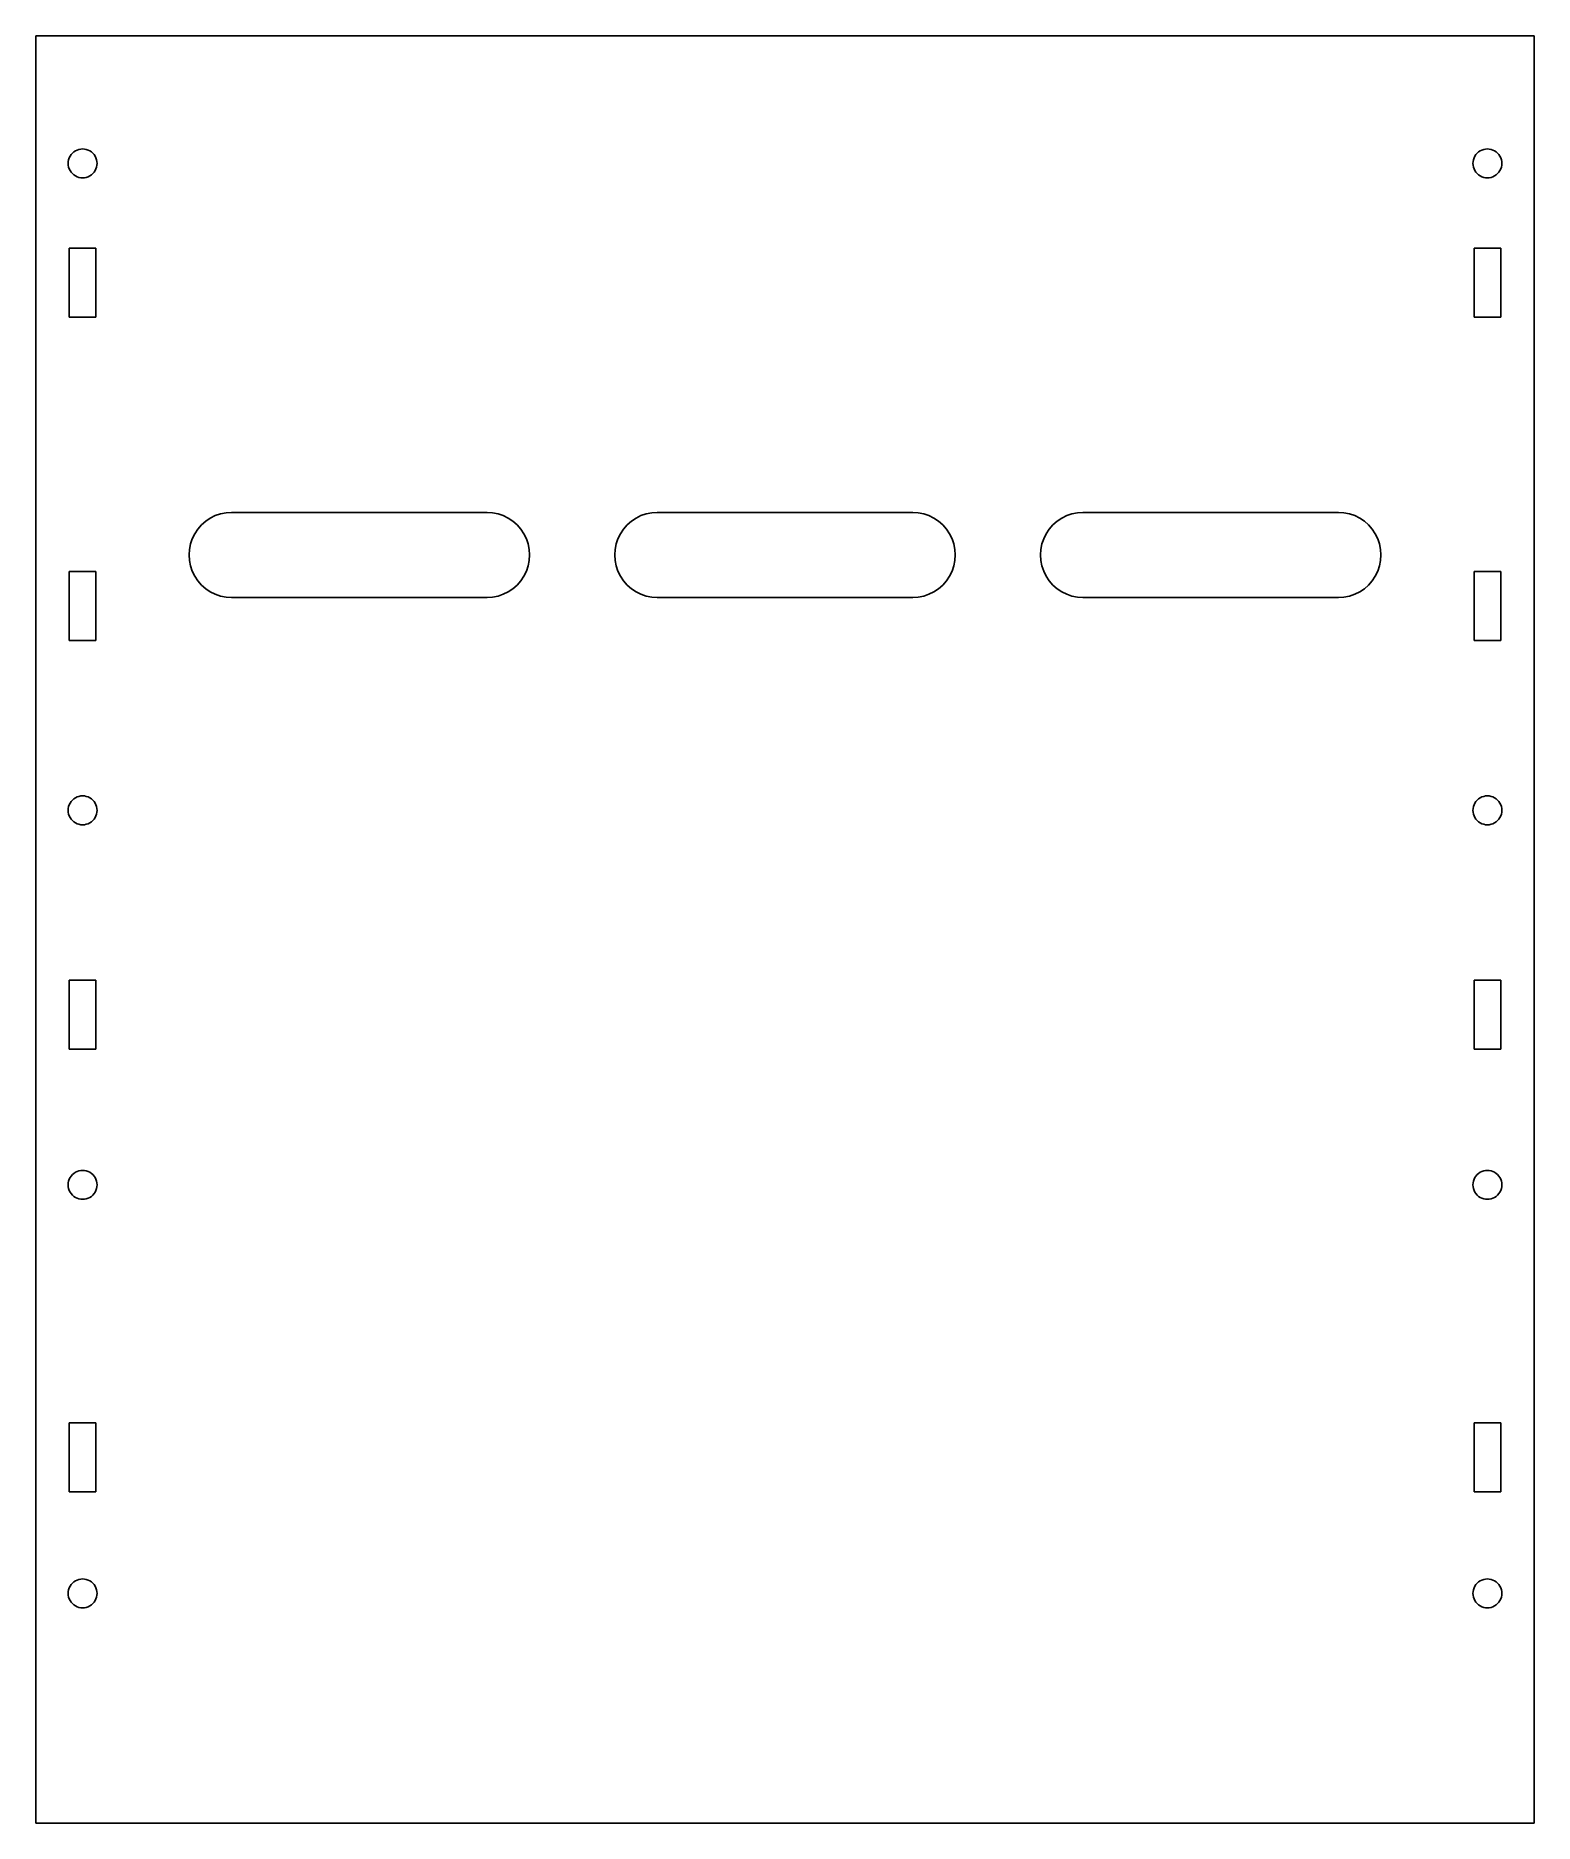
# Model space of a CAD drawing. Header units: metres. Extents: x 0 to 176, y 0 to 210.
import ezdxf

# ---------------------------------------------------------------- set-up
doc = ezdxf.new("R2010")
doc.units = ezdxf.units.M

msp = doc.modelspace()

# ---------------------------------------------------------------- linework, layer by layer
for p, q in [((176, 210), (0, 210)), ((0, 210), (0, 0)), ((176, 0), (176, 210)), ((3.81453, 195.222), (3.85793, 195.44)), ((3.85793, 195.44), (3.9294, 195.651)), ((3.9294, 195.651), (4.02776, 195.85)), ((4.02776, 195.85), (4.15129, 196.035)), ((4.15129, 196.035), (4.29791, 196.202)), ((4.29791, 196.202), (4.4651, 196.349)), ((4.4651, 196.349), (4.64999, 196.472)), ((4.64999, 196.472), (4.84943, 196.571)), ((4.84943, 196.571), (5.06, 196.642)), ((5.06, 196.642), (5.27809, 196.685)), ((5.27809, 196.685), (5.5, 196.7)), ((5.5, 196.7), (5.72189, 196.685)), ((5.72189, 196.685), (5.93999, 196.642)), ((5.93999, 196.642), (6.15056, 196.571)), ((6.15056, 196.571), (6.34999, 196.472)), ((6.34999, 196.472), (6.53488, 196.349)), ((6.53488, 196.349), (6.70207, 196.202)), ((6.70207, 196.202), (6.84869, 196.035)), ((6.84869, 196.035), (6.97223, 195.85)), ((6.97223, 195.85), (7.07059, 195.651)), ((7.07059, 195.651), (7.14206, 195.44)), ((7.14206, 195.44), (7.18546, 195.222)), ((168.815, 195.222), (168.858, 195.44)), ((168.858, 195.44), (168.929, 195.651)), ((168.929, 195.651), (169.028, 195.85)), ((169.028, 195.85), (169.151, 196.035)), ((169.151, 196.035), (169.298, 196.202)), ((169.298, 196.202), (169.465, 196.349)), ((169.465, 196.349), (169.65, 196.472)), ((169.65, 196.472), (169.849, 196.571)), ((169.849, 196.571), (170.06, 196.642)), ((170.06, 196.642), (170.278, 196.685)), ((170.278, 196.685), (170.5, 196.7)), ((170.5, 196.7), (170.722, 196.685)), ((170.722, 196.685), (170.94, 196.642)), ((170.94, 196.642), (171.151, 196.571)), ((171.151, 196.571), (171.35, 196.472)), ((171.35, 196.472), (171.535, 196.349)), ((171.535, 196.349), (171.702, 196.202)), ((171.702, 196.202), (171.849, 196.035)), ((171.849, 196.035), (171.972, 195.85)), ((171.972, 195.85), (172.071, 195.651)), ((172.071, 195.651), (172.142, 195.44)), ((172.142, 195.44), (172.185, 195.222)), ((3.79999, 195), (3.81453, 195.222)), ((3.81453, 194.778), (3.79999, 195)), ((3.85793, 194.56), (3.81453, 194.778)), ((3.9294, 194.349), (3.85793, 194.56)), ((4.02776, 194.15), (3.9294, 194.349)), ((4.15129, 193.965), (4.02776, 194.15)), ((4.29791, 193.798), (4.15129, 193.965)), ((4.4651, 193.651), (4.29791, 193.798)), ((4.64999, 193.528), (4.4651, 193.651)), ((4.84943, 193.429), (4.64999, 193.528)), ((5.06, 193.358), (4.84943, 193.429)), ((5.27809, 193.315), (5.06, 193.358)), ((5.5, 193.3), (5.27809, 193.315)), ((5.72189, 193.315), (5.5, 193.3)), ((5.93999, 193.358), (5.72189, 193.315)), ((6.15056, 193.429), (5.93999, 193.358)), ((6.34999, 193.528), (6.15056, 193.429)), ((6.53488, 193.651), (6.34999, 193.528)), ((6.70207, 193.798), (6.53488, 193.651)), ((6.84869, 193.965), (6.70207, 193.798)), ((6.97223, 194.15), (6.84869, 193.965)), ((7.07059, 194.349), (6.97223, 194.15)), ((7.14206, 194.56), (7.07059, 194.349)), ((7.18546, 194.778), (7.14206, 194.56)), ((7.18546, 195.222), (7.2, 195)), ((7.2, 195), (7.18546, 194.778)), ((168.8, 195), (168.815, 195.222)), ((168.815, 194.778), (168.8, 195)), ((168.858, 194.56), (168.815, 194.778)), ((168.929, 194.349), (168.858, 194.56)), ((169.028, 194.15), (168.929, 194.349)), ((169.151, 193.965), (169.028, 194.15)), ((169.298, 193.798), (169.151, 193.965)), ((169.465, 193.651), (169.298, 193.798)), ((169.65, 193.528), (169.465, 193.651)), ((169.849, 193.429), (169.65, 193.528)), ((170.06, 193.358), (169.849, 193.429)), ((170.278, 193.315), (170.06, 193.358)), ((170.5, 193.3), (170.278, 193.315)), ((170.722, 193.315), (170.5, 193.3)), ((170.94, 193.358), (170.722, 193.315)), ((171.151, 193.429), (170.94, 193.358)), ((171.35, 193.528), (171.151, 193.429)), ((171.535, 193.651), (171.35, 193.528)), ((171.702, 193.798), (171.535, 193.651)), ((171.849, 193.965), (171.702, 193.798)), ((171.972, 194.15), (171.849, 193.965)), ((172.071, 194.349), (171.972, 194.15)), ((172.142, 194.56), (172.071, 194.349)), ((172.185, 194.778), (172.142, 194.56)), ((172.185, 195.222), (172.2, 195)), ((172.2, 195), (172.185, 194.778)), ((3.93999, 176.94), (3.93999, 185.06)), ((3.93999, 185.06), (7.06, 185.06)), ((7.06, 185.06), (7.06, 176.94)), ((168.94, 176.94), (168.94, 185.06)), ((168.94, 185.06), (172.06, 185.06)), ((172.06, 185.06), (172.06, 176.94)), ((7.06, 176.94), (3.93999, 176.94)), ((172.06, 176.94), (168.94, 176.94)), ((19.9562, 152.967), (20.5, 153.33)), ((20.5, 153.33), (21.0866, 153.619)), ((21.0866, 153.619), (21.7059, 153.83)), ((21.7059, 153.83), (22.3474, 153.957)), ((22.3474, 153.957), (23, 154)), ((23, 154), (53, 154)), ((53, 154), (53.6526, 153.957)), ((53.6526, 153.957), (54.2941, 153.83)), ((54.2941, 153.83), (54.9134, 153.619)), ((54.9134, 153.619), (55.5, 153.33)), ((55.5, 153.33), (56.0438, 152.967)), ((69.9562, 152.967), (70.5, 153.33)), ((70.5, 153.33), (71.0866, 153.619)), ((71.0866, 153.619), (71.7059, 153.83)), ((71.7059, 153.83), (72.3474, 153.957)), ((72.3474, 153.957), (73, 154)), ((73, 154), (103, 154)), ((103, 154), (103.653, 153.957)), ((103.653, 153.957), (104.294, 153.83)), ((104.294, 153.83), (104.913, 153.619)), ((104.913, 153.619), (105.5, 153.33)), ((105.5, 153.33), (106.044, 152.967)), ((119.956, 152.967), (120.5, 153.33)), ((120.5, 153.33), (121.087, 153.619)), ((121.087, 153.619), (121.706, 153.83)), ((121.706, 153.83), (122.347, 153.957)), ((122.347, 153.957), (123, 154)), ((123, 154), (153, 154)), ((153, 154), (153.653, 153.957)), ((153.653, 153.957), (154.294, 153.83)), ((154.294, 153.83), (154.913, 153.619)), ((154.913, 153.619), (155.5, 153.33)), ((155.5, 153.33), (156.044, 152.967)), ((18.3806, 150.913), (18.6699, 151.5)), ((18.6699, 151.5), (19.0332, 152.044)), ((19.0332, 152.044), (19.4645, 152.536)), ((19.4645, 152.536), (19.9562, 152.967)), ((56.0438, 152.967), (56.5355, 152.536)), ((56.5355, 152.536), (56.9668, 152.044)), ((56.9668, 152.044), (57.3301, 151.5)), ((57.3301, 151.5), (57.6194, 150.913)), ((68.3806, 150.913), (68.6699, 151.5)), ((68.6699, 151.5), (69.0332, 152.044)), ((69.0332, 152.044), (69.4645, 152.536)), ((69.4645, 152.536), (69.9562, 152.967)), ((106.044, 152.967), (106.536, 152.536)), ((106.536, 152.536), (106.967, 152.044)), ((106.967, 152.044), (107.33, 151.5)), ((107.33, 151.5), (107.619, 150.913)), ((118.381, 150.913), (118.67, 151.5)), ((118.67, 151.5), (119.033, 152.044)), ((119.033, 152.044), (119.464, 152.536)), ((119.464, 152.536), (119.956, 152.967)), ((156.044, 152.967), (156.536, 152.536)), ((156.536, 152.536), (156.967, 152.044)), ((156.967, 152.044), (157.33, 151.5)), ((157.33, 151.5), (157.619, 150.913)), ((18, 149), (18.0428, 149.653)), ((18.0428, 149.653), (18.1704, 150.294)), ((18.1704, 150.294), (18.3806, 150.913)), ((57.6194, 150.913), (57.8296, 150.294)), ((57.8296, 150.294), (57.9572, 149.653)), ((57.9572, 149.653), (58, 149)), ((68, 149), (68.0428, 149.653)), ((68.0428, 149.653), (68.1704, 150.294)), ((68.1704, 150.294), (68.3806, 150.913)), ((107.619, 150.913), (107.83, 150.294)), ((107.83, 150.294), (107.957, 149.653)), ((107.957, 149.653), (108, 149)), ((118, 149), (118.043, 149.653)), ((118.043, 149.653), (118.17, 150.294)), ((118.17, 150.294), (118.381, 150.913)), ((157.619, 150.913), (157.83, 150.294)), ((157.83, 150.294), (157.957, 149.653)), ((157.957, 149.653), (158, 149)), ((3.93999, 138.94), (3.93999, 147.06)), ((3.93999, 147.06), (7.06, 147.06)), ((7.06, 147.06), (7.06, 138.94)), ((18.0428, 148.347), (18, 149)), ((18.1704, 147.706), (18.0428, 148.347)), ((18.3806, 147.087), (18.1704, 147.706)), ((18.6699, 146.5), (18.3806, 147.087)), ((57.6194, 147.087), (57.3301, 146.5)), ((57.8296, 147.706), (57.6194, 147.087)), ((57.9572, 148.347), (57.8296, 147.706)), ((58, 149), (57.9572, 148.347)), ((68.0428, 148.347), (68, 149)), ((68.1704, 147.706), (68.0428, 148.347)), ((68.3806, 147.087), (68.1704, 147.706)), ((68.6699, 146.5), (68.3806, 147.087)), ((107.619, 147.087), (107.33, 146.5)), ((107.83, 147.706), (107.619, 147.087)), ((107.957, 148.347), (107.83, 147.706)), ((108, 149), (107.957, 148.347)), ((118.043, 148.347), (118, 149)), ((118.17, 147.706), (118.043, 148.347)), ((118.381, 147.087), (118.17, 147.706)), ((118.67, 146.5), (118.381, 147.087)), ((157.619, 147.087), (157.33, 146.5)), ((157.83, 147.706), (157.619, 147.087)), ((157.957, 148.347), (157.83, 147.706)), ((158, 149), (157.957, 148.347)), ((168.94, 138.94), (168.94, 147.06)), ((168.94, 147.06), (172.06, 147.06)), ((172.06, 147.06), (172.06, 138.94)), ((19.0332, 145.956), (18.6699, 146.5)), ((19.4645, 145.464), (19.0332, 145.956)), ((19.9562, 145.033), (19.4645, 145.464)), ((20.5, 144.67), (19.9562, 145.033)), ((56.0438, 145.033), (55.5, 144.67)), ((56.5355, 145.464), (56.0438, 145.033)), ((56.9668, 145.956), (56.5355, 145.464)), ((57.3301, 146.5), (56.9668, 145.956)), ((69.0332, 145.956), (68.6699, 146.5)), ((69.4645, 145.464), (69.0332, 145.956)), ((69.9562, 145.033), (69.4645, 145.464)), ((70.5, 144.67), (69.9562, 145.033)), ((106.044, 145.033), (105.5, 144.67)), ((106.536, 145.464), (106.044, 145.033)), ((106.967, 145.956), (106.536, 145.464)), ((107.33, 146.5), (106.967, 145.956)), ((119.033, 145.956), (118.67, 146.5)), ((119.464, 145.464), (119.033, 145.956)), ((119.956, 145.033), (119.464, 145.464)), ((120.5, 144.67), (119.956, 145.033)), ((156.044, 145.033), (155.5, 144.67)), ((156.536, 145.464), (156.044, 145.033)), ((156.967, 145.956), (156.536, 145.464)), ((157.33, 146.5), (156.967, 145.956)), ((21.0866, 144.381), (20.5, 144.67)), ((21.7059, 144.17), (21.0866, 144.381)), ((22.3474, 144.043), (21.7059, 144.17)), ((23, 144), (22.3474, 144.043)), ((53, 144), (23, 144)), ((53.6526, 144.043), (53, 144)), ((54.2941, 144.17), (53.6526, 144.043)), ((54.9134, 144.381), (54.2941, 144.17)), ((55.5, 144.67), (54.9134, 144.381)), ((71.0866, 144.381), (70.5, 144.67)), ((71.7059, 144.17), (71.0866, 144.381)), ((72.3474, 144.043), (71.7059, 144.17)), ((73, 144), (72.3474, 144.043)), ((103, 144), (73, 144)), ((103.653, 144.043), (103, 144)), ((104.294, 144.17), (103.653, 144.043)), ((104.913, 144.381), (104.294, 144.17)), ((105.5, 144.67), (104.913, 144.381)), ((121.087, 144.381), (120.5, 144.67)), ((121.706, 144.17), (121.087, 144.381)), ((122.347, 144.043), (121.706, 144.17)), ((123, 144), (122.347, 144.043)), ((153, 144), (123, 144)), ((153.653, 144.043), (153, 144)), ((154.294, 144.17), (153.653, 144.043)), ((154.913, 144.381), (154.294, 144.17)), ((155.5, 144.67), (154.913, 144.381)), ((7.06, 138.94), (3.93999, 138.94)), ((172.06, 138.94), (168.94, 138.94)), ((3.9294, 119.651), (4.02776, 119.85)), ((4.02776, 119.85), (4.15129, 120.035)), ((4.15129, 120.035), (4.29791, 120.202)), ((4.29791, 120.202), (4.4651, 120.349)), ((4.4651, 120.349), (4.64999, 120.472)), ((4.64999, 120.472), (4.84943, 120.571)), ((4.84943, 120.571), (5.06, 120.642)), ((5.06, 120.642), (5.27809, 120.685)), ((5.27809, 120.685), (5.5, 120.7)), ((5.5, 120.7), (5.72189, 120.685)), ((5.72189, 120.685), (5.93999, 120.642)), ((5.93999, 120.642), (6.15056, 120.571)), ((6.15056, 120.571), (6.34999, 120.472)), ((6.34999, 120.472), (6.53488, 120.349)), ((6.53488, 120.349), (6.70207, 120.202)), ((6.70207, 120.202), (6.84869, 120.035)), ((6.84869, 120.035), (6.97223, 119.85)), ((6.97223, 119.85), (7.07059, 119.651)), ((168.929, 119.651), (169.028, 119.85)), ((169.028, 119.85), (169.151, 120.035)), ((169.151, 120.035), (169.298, 120.202)), ((169.298, 120.202), (169.465, 120.349)), ((169.465, 120.349), (169.65, 120.472)), ((169.65, 120.472), (169.849, 120.571)), ((169.849, 120.571), (170.06, 120.642)), ((170.06, 120.642), (170.278, 120.685)), ((170.278, 120.685), (170.5, 120.7)), ((170.5, 120.7), (170.722, 120.685)), ((170.722, 120.685), (170.94, 120.642)), ((170.94, 120.642), (171.151, 120.571)), ((171.151, 120.571), (171.35, 120.472)), ((171.35, 120.472), (171.535, 120.349)), ((171.535, 120.349), (171.702, 120.202)), ((171.702, 120.202), (171.849, 120.035)), ((171.849, 120.035), (171.972, 119.85)), ((171.972, 119.85), (172.071, 119.651)), ((3.79999, 119), (3.81453, 119.222)), ((3.81453, 118.778), (3.79999, 119)), ((3.81453, 119.222), (3.85793, 119.44)), ((3.85793, 118.56), (3.81453, 118.778)), ((3.85793, 119.44), (3.9294, 119.651)), ((3.9294, 118.349), (3.85793, 118.56)), ((4.02776, 118.15), (3.9294, 118.349)), ((4.15129, 117.965), (4.02776, 118.15)), ((4.29791, 117.798), (4.15129, 117.965)), ((4.4651, 117.651), (4.29791, 117.798)), ((4.64999, 117.528), (4.4651, 117.651)), ((6.53488, 117.651), (6.34999, 117.528)), ((6.70207, 117.798), (6.53488, 117.651)), ((6.84869, 117.965), (6.70207, 117.798)), ((6.97223, 118.15), (6.84869, 117.965)), ((7.07059, 118.349), (6.97223, 118.15)), ((7.07059, 119.651), (7.14206, 119.44)), ((7.14206, 118.56), (7.07059, 118.349)), ((7.14206, 119.44), (7.18546, 119.222)), ((7.18546, 118.778), (7.14206, 118.56)), ((7.18546, 119.222), (7.2, 119)), ((7.2, 119), (7.18546, 118.778)), ((168.8, 119), (168.815, 119.222)), ((168.815, 118.778), (168.8, 119)), ((168.815, 119.222), (168.858, 119.44)), ((168.858, 118.56), (168.815, 118.778)), ((168.858, 119.44), (168.929, 119.651)), ((168.929, 118.349), (168.858, 118.56)), ((169.028, 118.15), (168.929, 118.349)), ((169.151, 117.965), (169.028, 118.15)), ((169.298, 117.798), (169.151, 117.965)), ((169.465, 117.651), (169.298, 117.798)), ((169.65, 117.528), (169.465, 117.651)), ((171.535, 117.651), (171.35, 117.528)), ((171.702, 117.798), (171.535, 117.651)), ((171.849, 117.965), (171.702, 117.798)), ((171.972, 118.15), (171.849, 117.965)), ((172.071, 118.349), (171.972, 118.15)), ((172.071, 119.651), (172.142, 119.44)), ((172.142, 118.56), (172.071, 118.349)), ((172.142, 119.44), (172.185, 119.222)), ((172.185, 118.778), (172.142, 118.56)), ((172.185, 119.222), (172.2, 119)), ((172.2, 119), (172.185, 118.778)), ((4.84943, 117.429), (4.64999, 117.528)), ((5.06, 117.358), (4.84943, 117.429)), ((5.27809, 117.315), (5.06, 117.358)), ((5.5, 117.3), (5.27809, 117.315)), ((5.72189, 117.315), (5.5, 117.3)), ((5.93999, 117.358), (5.72189, 117.315)), ((6.15056, 117.429), (5.93999, 117.358)), ((6.34999, 117.528), (6.15056, 117.429)), ((169.849, 117.429), (169.65, 117.528)), ((170.06, 117.358), (169.849, 117.429)), ((170.278, 117.315), (170.06, 117.358)), ((170.5, 117.3), (170.278, 117.315)), ((170.722, 117.315), (170.5, 117.3)), ((170.94, 117.358), (170.722, 117.315)), ((171.151, 117.429), (170.94, 117.358)), ((171.35, 117.528), (171.151, 117.429)), ((3.93999, 90.94), (3.93999, 99.06)), ((3.93999, 99.06), (7.06, 99.06)), ((7.06, 99.06), (7.06, 90.94)), ((168.94, 90.94), (168.94, 99.06)), ((168.94, 99.06), (172.06, 99.06)), ((172.06, 99.06), (172.06, 90.94)), ((7.06, 90.94), (3.93999, 90.94)), ((172.06, 90.94), (168.94, 90.94)), ((3.85793, 75.44), (3.9294, 75.6506)), ((3.9294, 75.6506), (4.02776, 75.85)), ((4.02776, 75.85), (4.15129, 76.0349)), ((4.15129, 76.0349), (4.29791, 76.2021)), ((4.29791, 76.2021), (4.4651, 76.3487)), ((4.4651, 76.3487), (4.64999, 76.4722)), ((4.64999, 76.4722), (4.84943, 76.5706)), ((4.84943, 76.5706), (5.06, 76.6421)), ((5.06, 76.6421), (5.27809, 76.6855)), ((5.27809, 76.6855), (5.5, 76.7)), ((5.5, 76.7), (5.72189, 76.6855)), ((5.72189, 76.6855), (5.93999, 76.6421)), ((5.93999, 76.6421), (6.15056, 76.5706)), ((6.15056, 76.5706), (6.34999, 76.4722)), ((6.34999, 76.4722), (6.53488, 76.3487)), ((6.53488, 76.3487), (6.70207, 76.2021)), ((6.70207, 76.2021), (6.84869, 76.0349)), ((6.84869, 76.0349), (6.97223, 75.85)), ((6.97223, 75.85), (7.07059, 75.6506)), ((7.07059, 75.6506), (7.14206, 75.44)), ((168.858, 75.44), (168.929, 75.6506)), ((168.929, 75.6506), (169.028, 75.85)), ((169.028, 75.85), (169.151, 76.0349)), ((169.151, 76.0349), (169.298, 76.2021)), ((169.298, 76.2021), (169.465, 76.3487)), ((169.465, 76.3487), (169.65, 76.4722)), ((169.65, 76.4722), (169.849, 76.5706)), ((169.849, 76.5706), (170.06, 76.6421)), ((170.06, 76.6421), (170.278, 76.6855)), ((170.278, 76.6855), (170.5, 76.7)), ((170.5, 76.7), (170.722, 76.6855)), ((170.722, 76.6855), (170.94, 76.6421)), ((170.94, 76.6421), (171.151, 76.5706)), ((171.151, 76.5706), (171.35, 76.4722)), ((171.35, 76.4722), (171.535, 76.3487)), ((171.535, 76.3487), (171.702, 76.2021)), ((171.702, 76.2021), (171.849, 76.0349)), ((171.849, 76.0349), (171.972, 75.85)), ((171.972, 75.85), (172.071, 75.6506)), ((172.071, 75.6506), (172.142, 75.44)), ((3.79999, 75), (3.81453, 75.2219)), ((3.81453, 74.7781), (3.79999, 75)), ((3.81453, 75.2219), (3.85793, 75.44)), ((3.85793, 74.56), (3.81453, 74.7781)), ((3.9294, 74.3494), (3.85793, 74.56)), ((4.02776, 74.15), (3.9294, 74.3494)), ((4.15129, 73.9651), (4.02776, 74.15)), ((4.29791, 73.7979), (4.15129, 73.9651)), ((4.4651, 73.6513), (4.29791, 73.7979)), ((4.64999, 73.5278), (4.4651, 73.6513)), ((4.84943, 73.4294), (4.64999, 73.5278)), ((6.34999, 73.5278), (6.15056, 73.4294)), ((6.53488, 73.6513), (6.34999, 73.5278)), ((6.70207, 73.7979), (6.53488, 73.6513)), ((6.84869, 73.9651), (6.70207, 73.7979)), ((6.97223, 74.15), (6.84869, 73.9651)), ((7.07059, 74.3494), (6.97223, 74.15)), ((7.14206, 74.56), (7.07059, 74.3494)), ((7.14206, 75.44), (7.18546, 75.2219)), ((7.18546, 74.7781), (7.14206, 74.56)), ((7.18546, 75.2219), (7.2, 75)), ((7.2, 75), (7.18546, 74.7781)), ((168.8, 75), (168.815, 75.2219)), ((168.815, 74.7781), (168.8, 75)), ((168.815, 75.2219), (168.858, 75.44)), ((168.858, 74.56), (168.815, 74.7781)), ((168.929, 74.3494), (168.858, 74.56)), ((169.028, 74.15), (168.929, 74.3494)), ((169.151, 73.9651), (169.028, 74.15)), ((169.298, 73.7979), (169.151, 73.9651)), ((169.465, 73.6513), (169.298, 73.7979)), ((169.65, 73.5278), (169.465, 73.6513)), ((169.849, 73.4294), (169.65, 73.5278)), ((171.35, 73.5278), (171.151, 73.4294)), ((171.535, 73.6513), (171.35, 73.5278)), ((171.702, 73.7979), (171.535, 73.6513)), ((171.849, 73.9651), (171.702, 73.7979)), ((171.972, 74.15), (171.849, 73.9651)), ((172.071, 74.3494), (171.972, 74.15)), ((172.142, 74.56), (172.071, 74.3494)), ((172.142, 75.44), (172.185, 75.2219)), ((172.185, 74.7781), (172.142, 74.56)), ((172.185, 75.2219), (172.2, 75)), ((172.2, 75), (172.185, 74.7781)), ((5.06, 73.3579), (4.84943, 73.4294)), ((5.27809, 73.3145), (5.06, 73.3579)), ((5.5, 73.3), (5.27809, 73.3145)), ((5.72189, 73.3145), (5.5, 73.3)), ((5.93999, 73.3579), (5.72189, 73.3145)), ((6.15056, 73.4294), (5.93999, 73.3579)), ((170.06, 73.3579), (169.849, 73.4294)), ((170.278, 73.3145), (170.06, 73.3579)), ((170.5, 73.3), (170.278, 73.3145)), ((170.722, 73.3145), (170.5, 73.3)), ((170.94, 73.3579), (170.722, 73.3145)), ((171.151, 73.4294), (170.94, 73.3579)), ((3.93999, 38.94), (3.93999, 47.06)), ((3.93999, 47.06), (7.06, 47.06)), ((7.06, 47.06), (7.06, 38.94)), ((168.94, 38.94), (168.94, 47.06)), ((168.94, 47.06), (172.06, 47.06)), ((172.06, 47.06), (172.06, 38.94)), ((7.06, 38.94), (3.93999, 38.94)), ((172.06, 38.94), (168.94, 38.94)), ((3.81453, 27.2219), (3.85793, 27.44)), ((3.85793, 27.44), (3.9294, 27.6506)), ((3.9294, 27.6506), (4.02776, 27.85)), ((4.02776, 27.85), (4.15129, 28.0349)), ((4.15129, 28.0349), (4.29791, 28.2021)), ((4.29791, 28.2021), (4.4651, 28.3487)), ((4.4651, 28.3487), (4.64999, 28.4722)), ((4.64999, 28.4722), (4.84943, 28.5706)), ((4.84943, 28.5706), (5.06, 28.6421)), ((5.06, 28.6421), (5.27809, 28.6855)), ((5.27809, 28.6855), (5.5, 28.7)), ((5.5, 28.7), (5.72189, 28.6855)), ((5.72189, 28.6855), (5.93999, 28.6421)), ((5.93999, 28.6421), (6.15056, 28.5706)), ((6.15056, 28.5706), (6.34999, 28.4722)), ((6.34999, 28.4722), (6.53488, 28.3487)), ((6.53488, 28.3487), (6.70207, 28.2021)), ((6.70207, 28.2021), (6.84869, 28.0349)), ((6.84869, 28.0349), (6.97223, 27.85)), ((6.97223, 27.85), (7.07059, 27.6506)), ((7.07059, 27.6506), (7.14206, 27.44)), ((7.14206, 27.44), (7.18546, 27.2219)), ((168.815, 27.2219), (168.858, 27.44)), ((168.858, 27.44), (168.929, 27.6506)), ((168.929, 27.6506), (169.028, 27.85)), ((169.028, 27.85), (169.151, 28.0349)), ((169.151, 28.0349), (169.298, 28.2021)), ((169.298, 28.2021), (169.465, 28.3487)), ((169.465, 28.3487), (169.65, 28.4722)), ((169.65, 28.4722), (169.849, 28.5706)), ((169.849, 28.5706), (170.06, 28.6421)), ((170.06, 28.6421), (170.278, 28.6855)), ((170.278, 28.6855), (170.5, 28.7)), ((170.5, 28.7), (170.722, 28.6855)), ((170.722, 28.6855), (170.94, 28.6421)), ((170.94, 28.6421), (171.151, 28.5706)), ((171.151, 28.5706), (171.35, 28.4722)), ((171.35, 28.4722), (171.535, 28.3487)), ((171.535, 28.3487), (171.702, 28.2021)), ((171.702, 28.2021), (171.849, 28.0349)), ((171.849, 28.0349), (171.972, 27.85)), ((171.972, 27.85), (172.071, 27.6506)), ((172.071, 27.6506), (172.142, 27.44)), ((172.142, 27.44), (172.185, 27.2219)), ((3.79999, 27), (3.81453, 27.2219)), ((3.81453, 26.7781), (3.79999, 27)), ((3.85793, 26.56), (3.81453, 26.7781)), ((3.9294, 26.3494), (3.85793, 26.56)), ((4.02776, 26.15), (3.9294, 26.3494)), ((4.15129, 25.9651), (4.02776, 26.15)), ((4.29791, 25.7979), (4.15129, 25.9651)), ((4.4651, 25.6513), (4.29791, 25.7979)), ((4.64999, 25.5278), (4.4651, 25.6513)), ((4.84943, 25.4294), (4.64999, 25.5278)), ((5.06, 25.3579), (4.84943, 25.4294)), ((5.27809, 25.3145), (5.06, 25.3579)), ((5.5, 25.3), (5.27809, 25.3145)), ((5.72189, 25.3145), (5.5, 25.3)), ((5.93999, 25.3579), (5.72189, 25.3145)), ((6.15056, 25.4294), (5.93999, 25.3579)), ((6.34999, 25.5278), (6.15056, 25.4294)), ((6.53488, 25.6513), (6.34999, 25.5278)), ((6.70207, 25.7979), (6.53488, 25.6513)), ((6.84869, 25.9651), (6.70207, 25.7979)), ((6.97223, 26.15), (6.84869, 25.9651)), ((7.07059, 26.3494), (6.97223, 26.15)), ((7.14206, 26.56), (7.07059, 26.3494)), ((7.18546, 26.7781), (7.14206, 26.56)), ((7.18546, 27.2219), (7.2, 27)), ((7.2, 27), (7.18546, 26.7781)), ((168.8, 27), (168.815, 27.2219)), ((168.815, 26.7781), (168.8, 27)), ((168.858, 26.56), (168.815, 26.7781)), ((168.929, 26.3494), (168.858, 26.56)), ((169.028, 26.15), (168.929, 26.3494)), ((169.151, 25.9651), (169.028, 26.15)), ((169.298, 25.7979), (169.151, 25.9651)), ((169.465, 25.6513), (169.298, 25.7979)), ((169.65, 25.5278), (169.465, 25.6513)), ((169.849, 25.4294), (169.65, 25.5278)), ((170.06, 25.3579), (169.849, 25.4294)), ((170.278, 25.3145), (170.06, 25.3579)), ((170.5, 25.3), (170.278, 25.3145)), ((170.722, 25.3145), (170.5, 25.3)), ((170.94, 25.3579), (170.722, 25.3145)), ((171.151, 25.4294), (170.94, 25.3579)), ((171.35, 25.5278), (171.151, 25.4294)), ((171.535, 25.6513), (171.35, 25.5278)), ((171.702, 25.7979), (171.535, 25.6513)), ((171.849, 25.9651), (171.702, 25.7979)), ((171.972, 26.15), (171.849, 25.9651)), ((172.071, 26.3494), (171.972, 26.15)), ((172.142, 26.56), (172.071, 26.3494)), ((172.185, 26.7781), (172.142, 26.56)), ((172.185, 27.2219), (172.2, 27)), ((172.2, 27), (172.185, 26.7781)), ((0, 0), (176, 0))]:
    msp.add_line(p, q)

doc.saveas('drawing.dxf')
